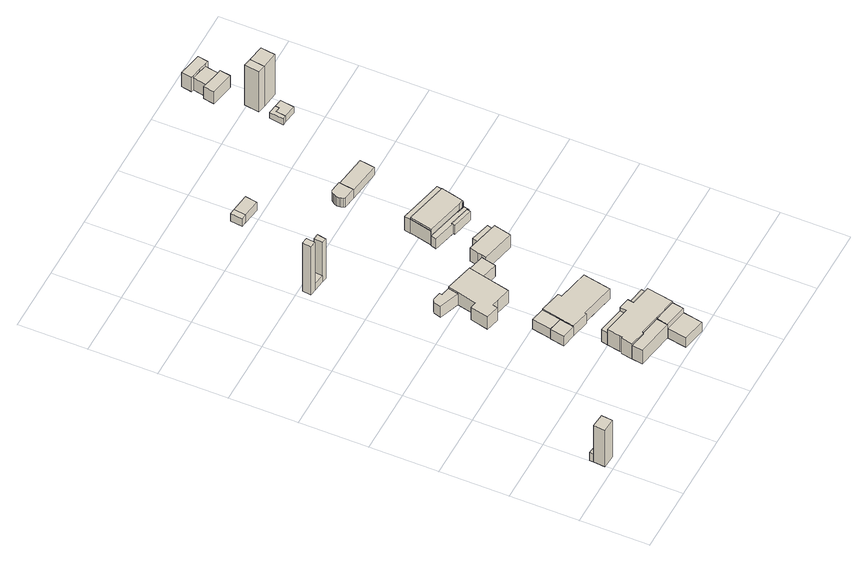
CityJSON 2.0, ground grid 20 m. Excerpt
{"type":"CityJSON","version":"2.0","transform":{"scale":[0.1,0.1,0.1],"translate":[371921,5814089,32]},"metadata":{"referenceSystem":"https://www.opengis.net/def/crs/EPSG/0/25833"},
"CityObjects":{
"building1":{"type":"Building","attributes":{"Gemeindeschluessel":"11000005","BezugspunktDach":"2200","function":"31001_1313","measuredHeight":13.73,"storeysAboveGround":1},"address":[{"country":"Germany","locality":"Berlin","thoroughfareNumber":"42C (3)","thoroughfareName":"Uferpromenade"}],"geometry":[{"type":"Solid","lod":"1","boundaries":[[[[0,1,2,3,4]],[[5,6,7,8,9]],[[5,9,4,3]],[[6,5,3,2]],[[7,6,2,1]],[[8,7,1,0]],[[9,8,0,4]]]]}]},
"building2":{"type":"Building","attributes":{"Gemeindeschluessel":"11000005","BezugspunktDach":"2200","function":"51009_1610","measuredHeight":3,"storeysAboveGround":0},"address":[{"country":"Germany","locality":"Berlin"}],"geometry":[{"type":"Solid","lod":"1","boundaries":[[[[10,11,12,13]],[[14,15,6,5]],[[14,5,13,12]],[[15,14,12,11]],[[6,15,11,10]],[[5,6,10,13]]]]}]},
"building3":{"type":"Building","attributes":{"Gemeindeschluessel":"11000005","BezugspunktDach":"2200","function":"51009_1610","measuredHeight":4.99,"storeysAboveGround":0},"address":[{"country":"Germany","locality":"Berlin"}],"geometry":[{"type":"Solid","lod":"1","boundaries":[[[[16,17,18,19,20,21]],[[22,23,24,25,26,27]],[[22,27,21,20]],[[23,22,20,19]],[[24,23,19,18]],[[25,24,18,17]],[[26,25,17,16]],[[27,26,16,21]]]]}]},
"building4":{"type":"Building","attributes":{"Gemeindeschluessel":"11000005","BezugspunktDach":"2200","function":"51009_1610","measuredHeight":3.51,"storeysAboveGround":0},"address":[{"country":"Germany","locality":"Berlin"}],"geometry":[{"type":"Solid","lod":"1","boundaries":[[[[28,29,30,31]],[[32,33,34,35]],[[32,35,31,30]],[[33,32,30,29]],[[34,33,29,28]],[[35,34,28,31]]]]}]},
"building5":{"type":"Building","attributes":{"Gemeindeschluessel":"11000005","BezugspunktDach":"2200","function":"51009_1610","measuredHeight":5.26,"storeysAboveGround":0},"address":[{"country":"Germany","locality":"Berlin"}],"geometry":[{"type":"Solid","lod":"1","boundaries":[[[[36,37,38,39]],[[40,41,42,43]],[[40,43,39,38]],[[41,40,38,37]],[[42,41,37,36]],[[43,42,36,39]]]]}]},
"building6":{"type":"Building","attributes":{"Gemeindeschluessel":"11000005","function":"31001_1010"},"address":[{"country":"Germany","locality":"Berlin","thoroughfareNumber":"42C","thoroughfareName":"Uferpromenade"}],"children":["building6-1","building6-2"]},
"building6-1":{"type":"BuildingPart","attributes":{"BezugspunktDach":"2200","measuredHeight":7.22,"storeysAboveGround":1},"parents":["building6"],"geometry":[{"type":"MultiSurface","lod":"1","boundaries":[[[44,45,46,47,48,49,50,51,52,53,54,55,56,57,58]],[[59,60,61,43,42,41,62,63,64,65,66,67,68,69,70]],[[59,70,58,57]],[[60,59,57,56]],[[61,60,56,55]],[[43,61,55,54]],[[42,43,54,53]],[[41,42,53,52]],[[62,41,52,51]],[[63,62,51,50]],[[64,63,50,49]],[[65,64,49,48]],[[66,65,48,47]],[[67,71,72,47,46]],[[68,67,46,45]],[[69,68,45,44]],[[70,69,44,58]],[[72,71,67,66]]]}]},
"building6-2":{"type":"BuildingPart","attributes":{"BezugspunktDach":"2200","measuredHeight":5.31,"storeysAboveGround":1},"parents":["building6"],"geometry":[{"type":"Solid","lod":"1","boundaries":[[[[73,72,71,74]],[[67,66,75,76]],[[67,76,74,71]],[[75,66,72,73]],[[76,75,73,74]],[[67,71,72,66]]]]}]},
"building7":{"type":"Building","attributes":{"Gemeindeschluessel":"11000005","BezugspunktDach":"2200","function":"51009_1610","measuredHeight":4.1,"storeysAboveGround":0},"address":[{"country":"Germany","locality":"Berlin"}],"geometry":[{"type":"Solid","lod":"1","boundaries":[[[[77,78,79,80,81,82,83,84,85,86,87]],[[88,89,90,91,92,93,94,95,96,97,98]],[[88,98,87,86]],[[89,88,86,85]],[[90,89,85,84]],[[91,90,84,83]],[[92,91,83,82]],[[93,92,82,81]],[[94,93,81,80]],[[95,94,80,79]],[[96,95,79,78]],[[97,96,78,77]],[[98,97,77,87]]]]}]},
"building8":{"type":"Building","attributes":{"Gemeindeschluessel":"11000005","BezugspunktDach":"2200","function":"31001_2463","measuredHeight":3.48,"storeysAboveGround":1},"address":[{"country":"Germany","locality":"Berlin","thoroughfareNumber":"42C (2)","thoroughfareName":"Uferpromenade"}],"geometry":[{"type":"Solid","lod":"1","boundaries":[[[[99,100,101,102]],[[103,104,105,106]],[[103,106,102,101]],[[104,103,101,100]],[[105,104,100,99]],[[106,105,99,102]]]]}]},
"building9":{"type":"Building","attributes":{"Gemeindeschluessel":"11000005","BezugspunktDach":"2200","function":"51009_1610","measuredHeight":18.1,"storeysAboveGround":0},"address":[{"country":"Germany","locality":"Berlin"}],"geometry":[{"type":"Solid","lod":"1","boundaries":[[[[107,108,109,110]],[[111,112,113,114]],[[111,114,110,109]],[[112,111,109,108]],[[113,112,108,107]],[[114,113,107,110]]]]}]},
"building10":{"type":"Building","attributes":{"Gemeindeschluessel":"11000005","function":"31001_1010"},"address":[{"country":"Germany","locality":"Berlin","thoroughfareNumber":"42D","thoroughfareName":"Uferpromenade"}],"children":["building10-1","building10-2"]},
"building10-1":{"type":"BuildingPart","attributes":{"BezugspunktDach":"2200","measuredHeight":4.26,"storeysAboveGround":1},"parents":["building10"],"geometry":[{"type":"MultiSurface","lod":"1","boundaries":[[[115,116,117,118,119,120,121,122,123,124]],[[125,126,127,128,129,130,131,132,133,134]],[[125,134,124,123]],[[135,136,125,123,122]],[[127,137,135,126,122,121]],[[128,127,121,120]],[[129,128,120,119]],[[130,129,119,118]],[[131,130,118,117]],[[132,131,117,116]],[[133,132,116,115]],[[134,133,115,124]],[[126,125,136,135]],[[126,135,137,127,138]]]}]},
"building10-2":{"type":"BuildingPart","attributes":{"BezugspunktDach":"2200","measuredHeight":4,"storeysAboveGround":1},"parents":["building10"],"geometry":[{"type":"MultiSurface","lod":"1","boundaries":[[[139,136,137,140,141]],[[142,127,125,143,144]],[[142,144,141,140]],[[127,142,140,137]],[[143,125,136,139]],[[144,143,139,141]],[[126,135,136,125,145]],[[127,137,135,126]]]}]},
"building11":{"type":"Building","attributes":{"Gemeindeschluessel":"11000005","BezugspunktDach":"2200","function":"31001_1000","measuredHeight":2.4,"storeysAboveGround":1},"address":[{"country":"Germany","locality":"Berlin","thoroughfareNumber":"44 (1)","thoroughfareName":"Uferpromenade"}],"geometry":[{"type":"Solid","lod":"1","boundaries":[[[[146,147,148,149]],[[112,150,151,113]],[[112,113,149,148]],[[150,112,148,147]],[[151,150,147,146]],[[113,151,146,149]]]]}]},
"building12":{"type":"Building","attributes":{"Gemeindeschluessel":"11000005","function":"31001_1010"},"address":[{"country":"Germany","locality":"Berlin","thoroughfareNumber":"43","thoroughfareName":"Uferpromenade"}],"children":["building12-1","building12-2"]},
"building12-1":{"type":"BuildingPart","attributes":{"BezugspunktDach":"2200","measuredHeight":5.67,"storeysAboveGround":1},"parents":["building12"],"geometry":[{"type":"MultiSurface","lod":"1","boundaries":[[[152,153,154,155,156,157,158,159,160,161,162,163]],[[164,165,97,96,166,167,168,169,170,171,172,173]],[[164,173,163,162]],[[165,164,162,161]],[[97,165,161,160]],[[96,97,160,159]],[[166,96,159,158]],[[167,166,158,157]],[[168,174,175,176,157,156]],[[169,168,156,155]],[[170,169,155,154]],[[171,170,154,153]],[[172,171,153,152]],[[173,172,152,163]],[[167,176,175,174,168]]]}]},
"building12-2":{"type":"BuildingPart","attributes":{"BezugspunktDach":"2200","measuredHeight":4.2,"storeysAboveGround":1},"parents":["building12"],"geometry":[{"type":"Solid","lod":"1","boundaries":[[[[177,178,179,175,174]],[[167,180,181,182,168]],[[180,167,175,179]],[[181,180,179,178]],[[182,181,178,177]],[[168,182,177,174]],[[168,174,175,167]]]]}]},
"building13":{"type":"Building","attributes":{"Gemeindeschluessel":"11000005","BezugspunktDach":"2200","function":"51009_1610","measuredHeight":14.78,"storeysAboveGround":0},"address":[{"country":"Germany","locality":"Berlin"}],"geometry":[{"type":"Solid","lod":"1","boundaries":[[[[183,184,185,186]],[[187,188,189,190]],[[187,190,186,185]],[[188,187,185,184]],[[189,188,184,183]],[[190,189,183,186]]]]}]},
"building14":{"type":"Building","attributes":{"Gemeindeschluessel":"11000005","BezugspunktDach":"2200","function":"51009_1610","measuredHeight":4.25,"storeysAboveGround":0},"address":[{"country":"Germany","locality":"Berlin"}],"geometry":[{"type":"Solid","lod":"1","boundaries":[[[[191,192,193,194]],[[195,196,197,198]],[[195,198,194,193]],[[196,195,193,192]],[[197,196,192,191]],[[198,197,191,194]]]]}]},
"building15":{"type":"Building","attributes":{"Gemeindeschluessel":"11000005","BezugspunktDach":"2200","function":"31001_1010","measuredHeight":5.59,"storeysAboveGround":1},"address":[{"country":"Germany","locality":"Berlin","thoroughfareNumber":"43 (1)","thoroughfareName":"Uferpromenade"}],"geometry":[{"type":"Solid","lod":"1","boundaries":[[[[199,200,201,202,203,204,205]],[[206,207,208,209,210,211,212]],[[206,212,205,204]],[[207,206,204,203]],[[208,207,203,202]],[[209,208,202,201]],[[210,209,201,200]],[[211,210,200,199]],[[212,211,199,205]]]]}]},
"building16":{"type":"Building","attributes":{"Gemeindeschluessel":"11000005","BezugspunktDach":"2200","function":"51009_1610","measuredHeight":2.94,"storeysAboveGround":0},"address":[{"country":"Germany","locality":"Berlin"}],"geometry":[{"type":"Solid","lod":"1","boundaries":[[[[213,214,215,216]],[[217,218,219,220]],[[217,220,216,215]],[[218,217,215,214]],[[219,218,214,213]],[[220,219,213,216]]]]}]},
"building17":{"type":"Building","attributes":{"Gemeindeschluessel":"11000005","BezugspunktDach":"2200","function":"31001_1000","measuredHeight":2.88,"storeysAboveGround":1},"address":[{"country":"Germany","locality":"Berlin","thoroughfareNumber":"43A","thoroughfareName":"Uferpromenade"}],"geometry":[{"type":"Solid","lod":"1","boundaries":[[[[221,222,223,224]],[[225,226,227,228]],[[225,228,224,223]],[[226,225,223,222]],[[227,226,222,221]],[[228,227,221,224]]]]}]},
"building18":{"type":"Building","attributes":{"Gemeindeschluessel":"11000005","BezugspunktDach":"2200","function":"31001_1312","measuredHeight":2.96,"storeysAboveGround":1},"address":[{"country":"Germany","locality":"Berlin","thoroughfareNumber":"45A","thoroughfareName":"Uferpromenade"}],"geometry":[{"type":"Solid","lod":"1","boundaries":[[[[229,230,214,213]],[[231,232,233,234]],[[231,234,213,214]],[[232,231,214,230]],[[233,232,230,229]],[[234,233,229,213]]]]}]},
"building19":{"type":"Building","attributes":{"Gemeindeschluessel":"11000005","BezugspunktDach":"2200","function":"51009_1610","measuredHeight":3.53,"storeysAboveGround":0},"address":[{"country":"Germany","locality":"Berlin"}],"geometry":[{"type":"Solid","lod":"1","boundaries":[[[[235,236,237,238,239,240,241,242,243,244,245,246]],[[247,248,249,250,251,252,253,254,255,256,257,258]],[[247,258,246,245]],[[248,247,245,244]],[[249,248,244,243]],[[250,249,243,242]],[[251,250,242,241]],[[252,251,241,240]],[[253,252,240,239]],[[254,253,239,238]],[[255,254,238,237]],[[256,255,237,236]],[[257,256,236,235]],[[258,257,235,246]]]]}]},
"building20":{"type":"Building","attributes":{"Gemeindeschluessel":"11000005","function":"31001_1010"},"address":[{"country":"Germany","locality":"Berlin","thoroughfareNumber":"44","thoroughfareName":"Uferpromenade"}],"children":["building20-1","building20-2","building20-3","building20-4"]},
"building20-1":{"type":"BuildingPart","attributes":{"BezugspunktDach":"2200","measuredHeight":6.37,"storeysAboveGround":2},"parents":["building20"],"geometry":[{"type":"MultiSurface","lod":"1","boundaries":[[[259,260,261,262,263,264,265,266]],[[267,268,269,270,271,272,273,274]],[[275,276,266,265]],[[267,274,277,278]],[[279,275,278,280,268,267,265,264]],[[269,268,264,263]],[[281,282,283,263,262]],[[270,269,284,285]],[[271,270,262,261],[286,287,281,285]],[[272,271,261,260]],[[288,289,260,259]],[[273,272,290,291]],[[274,273,259,266],[292,243,288,291]],[[278,277,276,275]],[[280,278,275,279]],[[285,284,283,282,281]],[[281,287,286,285]],[[291,290,289,288]],[[288,243,292,291]]]}]},
"building20-2":{"type":"BuildingPart","attributes":{"BezugspunktDach":"2200","measuredHeight":4.9,"storeysAboveGround":2},"parents":["building20"],"geometry":[{"type":"MultiSurface","lod":"1","boundaries":[[[293,294,282,287]],[[284,295,296,286]],[[295,284,282,294]],[[296,295,294,293]],[[286,296,293,287]],[[284,285,281,282]],[[286,287,281,285]]]}]},
"building20-3":{"type":"BuildingPart","attributes":{"BezugspunktDach":"2200","measuredHeight":5.07,"storeysAboveGround":2},"parents":["building20"],"geometry":[{"type":"MultiSurface","lod":"1","boundaries":[[[276,279,297,298]],[[299,280,277,300]],[[299,300,298,297]],[[280,299,297,279]],[[300,277,276,298]],[[301,277,278,275,276]],[[280,302,279,275,278]]]}]},
"building20-4":{"type":"BuildingPart","attributes":{"BezugspunktDach":"2200","measuredHeight":3.25,"storeysAboveGround":2},"parents":["building20"],"geometry":[{"type":"MultiSurface","lod":"1","boundaries":[[[241,289,243,242]],[[292,290,303,304]],[[292,304,242,243]],[[303,290,289,241]],[[304,303,241,242]],[[290,291,288,289,305]],[[292,243,288,291]]]}]},
"building21":{"type":"Building","attributes":{"Gemeindeschluessel":"11000005","BezugspunktDach":"2200","function":"31001_1000","measuredHeight":3.29,"storeysAboveGround":1},"address":[{"country":"Germany","locality":"Berlin","thoroughfareNumber":"44 (2)","thoroughfareName":"Uferpromenade"}],"geometry":[{"type":"Solid","lod":"1","boundaries":[[[[306,237,236,307]],[[308,309,310,311]],[[308,311,307,236]],[[309,308,236,237]],[[310,309,237,306]],[[311,310,306,307]]]]}]},
"building22":{"type":"Building","attributes":{"Gemeindeschluessel":"11000005","BezugspunktDach":"2200","function":"51009_1610","measuredHeight":5.22,"storeysAboveGround":0},"address":[{"country":"Germany","locality":"Berlin"}],"geometry":[{"type":"Solid","lod":"1","boundaries":[[[[279,282,294,312,313,297]],[[314,315,316,317,318,319]],[[314,319,297,313]],[[315,314,313,312]],[[316,315,312,294]],[[317,316,294,282]],[[318,317,282,279]],[[319,318,279,297]]]]}]},
"building23":{"type":"Building","attributes":{"Gemeindeschluessel":"11000005","BezugspunktDach":"2200","function":"51009_1610","measuredHeight":3.36,"storeysAboveGround":0},"address":[{"country":"Germany","locality":"Berlin"}],"geometry":[{"type":"Solid","lod":"1","boundaries":[[[[320,321,322,323,324,325,326,327,328,329,330,331]],[[332,333,334,335,336,337,338,339,340,341,342,343]],[[332,343,331,330]],[[333,332,330,329]],[[334,333,329,328]],[[335,334,328,327]],[[336,335,327,326]],[[337,336,326,325]],[[338,337,325,324]],[[339,338,324,323]],[[340,339,323,322]],[[341,340,322,321]],[[342,341,321,320]],[[343,342,320,331]]]]}]},
"building24":{"type":"Building","attributes":{"Gemeindeschluessel":"11000005","BezugspunktDach":"2200","function":"31001_1312","measuredHeight":3.19,"storeysAboveGround":1},"address":[{"country":"Germany","locality":"Berlin","thoroughfareNumber":"44D","thoroughfareName":"Uferpromenade"}],"geometry":[{"type":"Solid","lod":"1","boundaries":[[[[344,345,346,347,348,349]],[[350,338,351,352,353,339]],[[350,339,349,348]],[[338,350,348,347]],[[351,338,347,346]],[[352,351,346,345]],[[353,352,345,344]],[[339,353,344,349]]]]}]},
"building25":{"type":"Building","attributes":{"Gemeindeschluessel":"11000005","BezugspunktDach":"2200","function":"51009_1610","measuredHeight":2.25,"storeysAboveGround":0},"address":[{"country":"Germany","locality":"Berlin"}],"geometry":[{"type":"Solid","lod":"1","boundaries":[[[[354,355,356,357,358,359]],[[360,361,362,363,364,365]],[[360,365,359,358]],[[361,360,358,357]],[[362,361,357,356]],[[363,362,356,355]],[[364,363,355,354]],[[365,364,354,359]]]]}]},
"building26":{"type":"Building","attributes":{"Gemeindeschluessel":"11000005","BezugspunktDach":"2200","function":"31001_1312","measuredHeight":2.32,"storeysAboveGround":1},"address":[{"country":"Germany","locality":"Berlin","thoroughfareNumber":"45B","thoroughfareName":"Uferpromenade"}],"geometry":[{"type":"Solid","lod":"1","boundaries":[[[[366,367,357,356,355,354]],[[368,369,370,371,372,373]],[[368,373,354,355]],[[369,368,355,356]],[[370,369,356,357]],[[371,370,357,367]],[[372,371,367,366]],[[373,372,366,354]]]]}]},
"building27":{"type":"Building","attributes":{"Gemeindeschluessel":"11000005","BezugspunktDach":"2200","function":"31001_1312","measuredHeight":14.97,"storeysAboveGround":1},"address":[{"country":"Germany","locality":"Berlin","thoroughfareNumber":"45B (2)","thoroughfareName":"Uferpromenade"}],"geometry":[{"type":"Solid","lod":"1","boundaries":[[[[374,375,376,377]],[[378,379,380,381]],[[378,381,377,376]],[[379,378,376,375]],[[380,379,375,374]],[[381,380,374,377]]]]}]},
"building28":{"type":"Building","attributes":{"Gemeindeschluessel":"11000005","BezugspunktDach":"2200","function":"31001_2723","measuredHeight":14.96,"storeysAboveGround":1},"address":[{"country":"Germany","locality":"Berlin","thoroughfareNumber":"45B (1)","thoroughfareName":"Uferpromenade"}],"geometry":[{"type":"Solid","lod":"1","boundaries":[[[[382,383,375,374]],[[379,384,385,380]],[[379,380,374,375]],[[384,379,375,383]],[[385,384,383,382]],[[380,385,382,374]]]]}]},
"building29":{"type":"Building","attributes":{"Gemeindeschluessel":"11000005","function":"31001_1010"},"address":[{"country":"Germany","locality":"Berlin","thoroughfareNumber":"46","thoroughfareName":"Uferpromenade"}],"children":["building29-1","building29-2","building29-3"]},
"building29-1":{"type":"BuildingPart","attributes":{"BezugspunktDach":"2200","measuredHeight":6.16,"storeysAboveGround":1},"parents":["building29"],"geometry":[{"type":"MultiSurface","lod":"1","boundaries":[[[386,387,388,389,390,391,392,393]],[[394,395,396,397,398,399,400,401]],[[394,401,393,392]],[[395,394,392,391]],[[396,395,391,390]],[[397,396,390,389]],[[398,397,389,388]],[[402,403,388,387]],[[404,402,399,387,386]],[[401,400,386,393]],[[399,398,403,402]],[[400,399,402,404]]]}]},
"building29-2":{"type":"BuildingPart","attributes":{"BezugspunktDach":"2200","measuredHeight":4.47,"storeysAboveGround":1},"parents":["building29"],"geometry":[{"type":"Solid","lod":"1","boundaries":[[[[405,406,407,408,409,410,411]],[[412,413,414,415,416,417,418]],[[412,418,411,410]],[[413,412,410,409]],[[414,413,409,408]],[[416,415,407,406]],[[417,416,406,405]],[[418,417,405,411]],[[415,414,408,407]]]]}]},
"building29-3":{"type":"BuildingPart","attributes":{"BezugspunktDach":"2200","measuredHeight":4.47,"storeysAboveGround":1},"parents":["building29"],"geometry":[{"type":"MultiSurface","lod":"1","boundaries":[[[407,403,404,409,408]],[[413,400,398,415,414]],[[413,414,408,409]],[[400,413,409,404]],[[415,398,403,407]],[[414,408,407,408]],[[399,402,403,398]],[[400,404,402,399]],[[415,407,408,414]]]}]}
},
"vertices":[
[40,20,138],[43,53,138],[33,54,138],[3,57,138],[0,23,138],[3,57,1],[33,54,1],[43,53,1],[40,20,1],[0,23,1],
[33,54,31],[34,65,31],[3,68,31],[3,57,31],[3,68,1],[34,65,1],
[475,71,54],[481,105,54],[418,116,54],[417,113,54],[370,122,54],[365,91,54],[370,122,4],[417,113,4],[418,116,4],[481,105,4],[475,71,4],[365,91,4],
[379,293,37],[387,335,37],[345,343,37],[337,301,37],[345,343,2],[387,335,2],[379,293,2],[337,301,2],
[469,186,48],[472,206,48],[392,220,48],[388,201,48],[392,220,3],[472,206,3],[469,186,3],[388,201,3],
[417,113,61],[418,116,61],[481,105,61],[549,93,61],[556,131,61],[563,170,61],[502,181,61],[505,199,61],[472,206,61],[469,186,61],[388,201,61],[381,162,61],[380,155,61],[376,156,61],[370,122,61],[376,156,3],[380,155,3],[381,162,3],[505,199,3],[502,181,3],[563,170,3],[556,131,3],[549,93,3],[481,105,3],[418,116,3],[417,113,3],[370,122,3],[481,105,56],[549,93,56],
[543,59,56],[475,71,56],[543,59,3],[475,71,3],
[348,608,46],[355,638,46],[328,643,46],[330,651,46],[308,655,46],[305,656,46],[302,655,46],[300,654,46],[297,652,46],[295,650,46],[289,629,46],[295,650,5],[297,652,5],[300,654,5],[302,655,5],[305,656,5],[308,655,5],[330,651,5],[328,643,5],[355,638,5],[348,608,5],[289,629,5],
[533,1,40],[543,59,40],[475,71,40],[465,14,40],[475,71,5],[543,59,5],[533,1,5],[465,14,5],
[239,963,182],[242,989,182],[223,991,182],[220,965,182],[223,991,1],[242,989,1],[239,963,1],[220,965,1],
[432,282,40],[433,287,40],[537,265,40],[553,347,40],[461,366,40],[463,377,40],[398,391,40],[388,339,40],[387,335,40],[379,293,40],[387,335,3],[388,339,3],[398,391,3],[463,377,3],[461,366,3],[553,347,3],[537,265,3],[433,287,3],[432,282,3],[379,293,3],[388,339,38],[387,335,38],[398,391,38],[393,365,3],
[366,339,38],[356,399,38],[345,343,38],[356,399,3],[366,339,3],[345,343,3],[387,337,3],
[273,958,25],[277,983,25],[242,989,25],[239,963,25],[277,983,1],[273,958,1],
[343,492,51],[347,507,51],[368,503,51],[410,493,51],[429,575,51],[439,618,51],[397,628,51],[355,638,51],[348,608,51],[335,551,51],[315,555,51],[303,502,51],[315,555,5],[335,551,5],[397,628,5],[439,618,5],[429,575,5],[410,493,5],[368,503,5],[347,507,5],[343,492,5],[303,502,5],[429,575,47],[439,618,47],[439,618,15],
[479,564,47],[486,594,47],[489,607,47],[489,607,5],[486,594,5],[479,564,5],
[288,955,150],[293,981,150],[277,983,150],[273,958,150],[277,983,2],[293,981,2],[288,955,2],[273,958,2],
[563,170,44],[567,189,44],[505,199,44],[502,181,44],[505,199,7],[567,189,7],[563,170,7],[502,181,7],
[585,571,56],[597,622,56],[539,636,56],[498,645,56],[492,620,56],[489,607,56],[486,594,56],[489,607,8],[492,620,8],[498,645,8],[539,636,8],[597,622,8],[585,571,8],[486,594,8],
[375,1225,33],[380,1260,33],[363,1262,33],[359,1226,33],[363,1262,4],[380,1260,4],[375,1225,4],[359,1226,4],
[597,622,40],[603,645,40],[545,660,40],[539,636,40],[545,660,11],[603,645,11],[597,622,11],[539,636,11],
[427,1218,33],[433,1253,33],[380,1260,3],[433,1253,3],[427,1218,3],[375,1225,3],
[568,727,41],[568,731,41],[631,717,41],[630,713,41],[632,712,41],[636,730,41],[632,728,41],[612,733,41],[612,735,41],[508,759,41],[506,760,41],[502,743,41],[506,760,5],[508,759,5],[612,735,5],[612,733,5],[632,728,5],[636,730,5],[632,712,5],[630,713,5],[631,717,5],[568,731,5],[568,727,5],[502,743,5],
[621,733,64],[632,731,64],[634,730,64],[642,763,64],[650,797,64],[523,826,64],[515,793,64],[508,759,64],[515,793,7],[523,826,7],[650,797,7],[642,763,7],[634,730,7],[632,731,7],[621,733,7],[508,759,7],[515,793,58],[508,759,58],[508,759,8],[515,793,8],[523,826,58],[523,826,8],[642,763,58],[650,797,58],[650,797,41],[650,797,9],[642,763,9],[634,730,9],[634,730,58],[621,733,41],[632,731,41],[632,731,8],[621,733,8],[612,735,8],
[636,730,58],[652,796,58],[652,796,9],[636,730,9],
[521,826,58],[506,760,58],[521,826,8],[506,760,8],[508,759,9],[523,826,50],
[632,728,8],[612,733,8],[632,731,25],
[628,706,41],[566,720,41],[568,731,8],[631,717,8],[628,706,8],[566,720,8],
[656,814,58],[525,844,58],[525,844,6],[656,814,6],[652,796,6],[650,797,6],[523,826,6],[521,826,6],
[531,1028,36],[533,1022,36],[536,1018,36],[572,1012,36],[578,1056,36],[546,1061,36],[541,1058,36],[537,1054,36],[534,1050,36],[531,1044,36],[530,1039,36],[530,1033,36],[530,1039,3],[531,1044,3],[534,1050,3],[537,1054,3],[541,1058,3],[546,1061,3],[578,1056,3],[572,1012,3],[536,1018,3],[533,1022,3],[531,1028,3],[530,1033,3],
[669,998,32],[672,1020,32],[675,1042,32],[578,1056,32],[575,1034,32],[572,1012,32],[575,1034,3],[675,1042,3],[672,1020,3],[669,998,3],
[733,1282,33],[737,1311,33],[752,1309,33],[753,1321,33],[727,1325,33],[721,1283,33],[727,1325,11],[753,1321,11],[752,1309,11],[737,1311,11],[733,1282,11],[721,1283,11],
[771,1276,33],[777,1317,33],[737,1311,10],[752,1309,10],[753,1321,10],[777,1317,10],[771,1276,10],[733,1282,10],
[760,1355,160],[766,1399,160],[742,1403,160],[736,1359,160],[742,1403,10],[766,1399,10],[760,1355,10],[736,1359,10],
[809,1348,160],[815,1392,160],[815,1392,10],[809,1348,10],
[736,1546,60],[763,1541,60],[786,1536,60],[797,1534,60],[803,1565,60],[768,1571,60],[733,1578,60],[728,1547,60],[733,1578,7],[768,1571,7],[803,1565,7],[797,1534,7],[786,1536,7],[763,1541,7],[736,1546,7],[728,1547,7],[763,1541,52],[786,1536,52],[736,1546,52],
[784,1464,52],[789,1495,52],[779,1497,52],[728,1507,52],[728,1508,52],[720,1509,52],[714,1477,52],[720,1509,7],[728,1508,7],[728,1507,7],[779,1497,7],[789,1495,7],[784,1464,7],[714,1477,7]
]}
